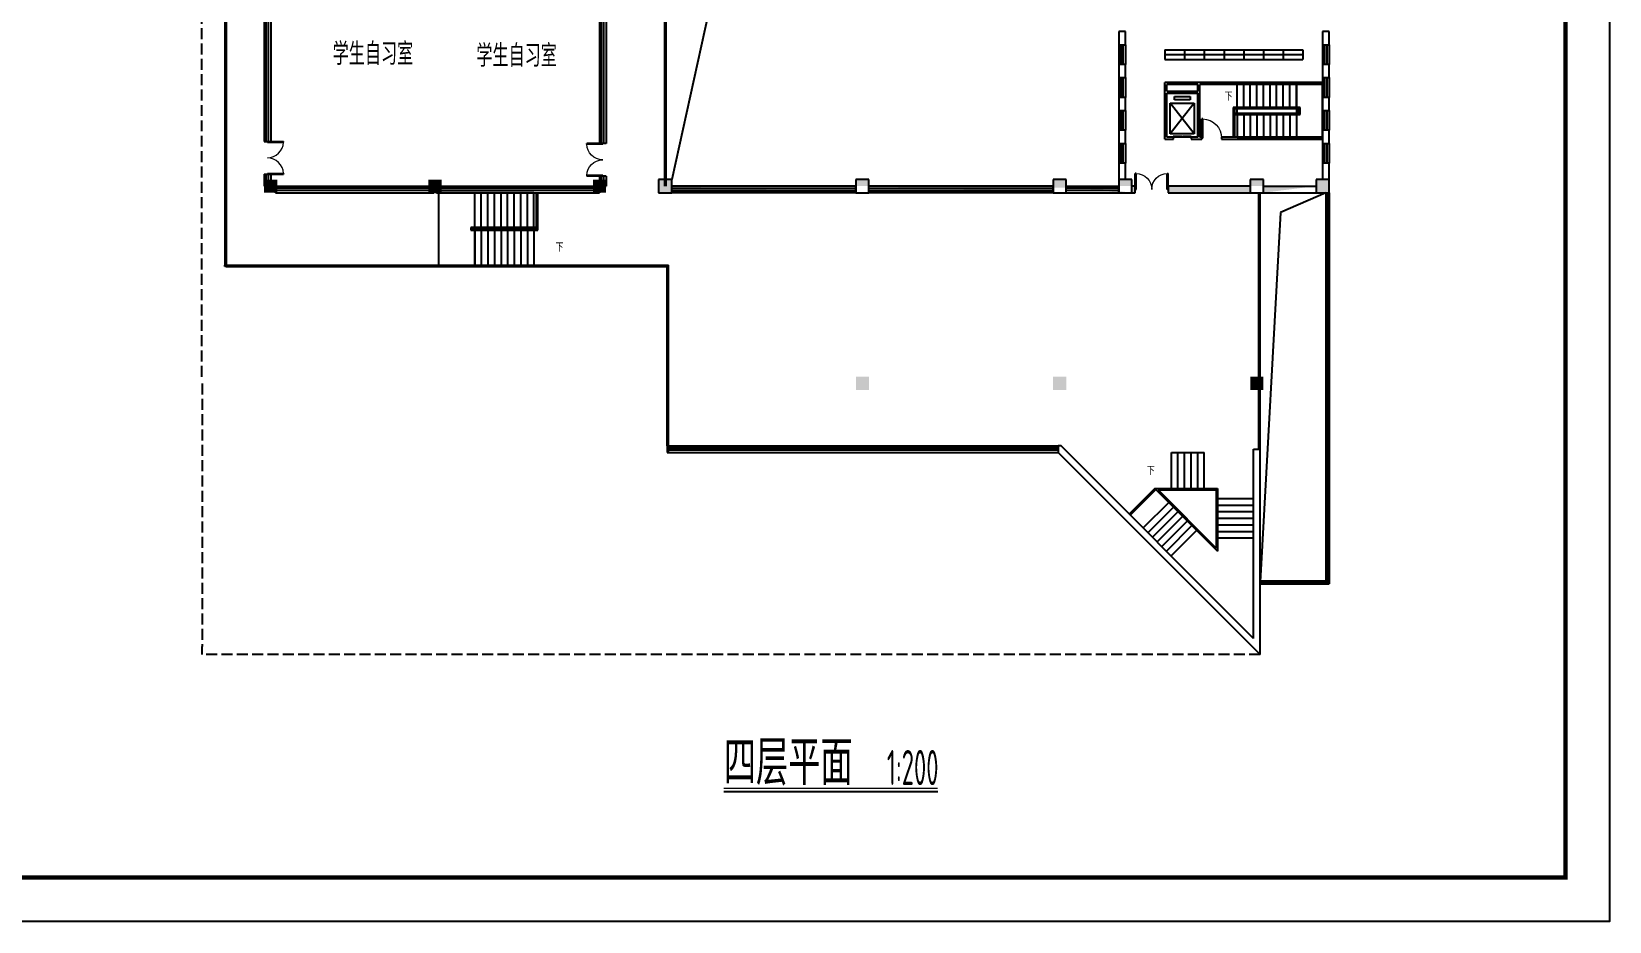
# Model space of a CAD drawing. Extents: x 368934 to 515747, y 80531 to 178176.
# Drawn here: x 405151 to 441151, y 80531 to 100828 of the extents above; entities that cross this region are included whole.
import ezdxf

# ---------------------------------------------------------------- set-up
doc = ezdxf.new("R2010")
doc.units = 0
doc.header["$LTSCALE"] = 1000
doc.header["$MEASUREMENT"] = 0
doc.linetypes.add('DASH', pattern=[0.35, 0.25, -0.1])
doc.layers.get('0').update_dxf_attribs({"linetype": 'CONTINUOUS'})
for name, color, linetype in [('COLUMN', 9, 'CONTINUOUS'), ('HANDRAIL', 2, 'CONTINUOUS'), ('PUB_DIM', 3, 'CONTINUOUS'), ('PUB_TEXT', 253, 'CONTINUOUS'), ('PUB_TITLE', 4, 'CONTINUOUS'), ('STAIR', 2, 'CONTINUOUS'), ('WALL', 254, 'CONTINUOUS'), ('WINDOW', 4, 'CONTINUOUS')]:
    doc.layers.add(name, color=color, linetype=linetype)
doc.styles.add('_TCH_DIM', font='SIMPLEX', dxfattribs={"height": 3.5, "bigfont": 'GBCBIG'})
doc.styles.get("Standard").update_dxf_attribs({"font": 'GBENOR', "bigfont": 'GBCBIG'})

# ---------------------------------------------------------------- blocks, each defined once
blk = doc.blocks.new('$TCHSYS$WIN2D')
for p, q in [((-0.5, 0.5), (0.5, 0.5)), ((0.5, 0.1667), (-0.5, 0.1667)), ((0.5, -0.1667), (-0.5, -0.1667)), ((-0.5, -0.5), (0.5, -0.5))]:
    blk.add_line(p, q)
blk = doc.blocks.new('$DorLib2D$00000002')
for p, q in [((-0.5, 0), (-0.5, 0.4875)), ((-0.475, 0.4875), (-0.5, 0.4875)), ((-0.475, 0), (-0.475, 0.4875)), ((0.475, 0), (0.475, 0.4875)), ((0.475, 0.4875), (0.5, 0.4875)), ((0.5, 0), (0.5, 0.4875)), ((-0.5, 0), (-0.475, 0)), ((0.5, 0), (0.475, 0))]:
    blk.add_line(p, q)
at = {"lineweight": 13}
for centre, start, end in [((-0.4875, 0), 0, 88.53072), ((0.4875, 0), 91.46928, 180)]:
    blk.add_arc(centre, 0.4875, start, end, dxfattribs=at)
blk = doc.blocks.new('$DorLib2D$00000001')
for p, q in [((0.45, 0.975), (0.5, 0.975)), ((0.45, 0), (0.45, 0.975)), ((0.5, 0), (0.5, 0.975)), ((0.5, 0), (0.45, 0))]:
    blk.add_line(p, q)
at = {"lineweight": 13}
blk.add_arc((0.475, 0), 0.975, 91.46928, 180, dxfattribs=at)
blk = doc.blocks.new('$TCHSYS$LDOR22D')
for p, q in [((-0.517, 0.833), (-0.017, 0.833)), ((-0.517, 0.833), (-0.517, 0.667)), ((-0.517, 0.667), (-0.017, 0.667)), ((-0.5, 0.5), (0.5, 0.5)), ((-0.017, 0.833), (-0.017, 0.667)), ((0.017, 0.833), (0.017, 0.667)), ((0.017, 0.833), (0.517, 0.833)), ((0.017, 0.667), (0.517, 0.667)), ((0.517, 0.833), (0.517, 0.667))]:
    blk.add_line(p, q)

msp = doc.modelspace()

# ---------------------------------------------------------------- hatches: boundary and pattern name
at = {"layer": 'WALL'}
h = msp.add_hatch(color=256, dxfattribs=at)
h.dxf.hatch_style = 2
h.paths.add_polyline_path([(410457, 97153), (410757, 97153), (410757, 97453), (410457, 97453)])
h = msp.add_hatch(color=256, dxfattribs=at)
h.dxf.hatch_style = 2
h.paths.add_polyline_path([(410457, 97153), (410757, 97153), (410757, 97453), (410457, 97453)])
h = msp.add_hatch(color=256, dxfattribs=at)
h.dxf.hatch_style = 2
h.paths.add_polyline_path([(410457, 97153), (410757, 97153), (410757, 97453), (410457, 97453)])
for points in [[(414207, 97153), (414507, 97153), (414507, 97453), (414207, 97453)], [(432957, 92653), (433257, 92653), (433257, 92953), (432957, 92953)]]:
    msp.add_hatch(color=256, dxfattribs=at).paths.add_polyline_path(points)
h = msp.add_hatch(color=256, dxfattribs=at)
h.dxf.hatch_style = 2
h.paths.add_polyline_path([(417957, 97153), (418257, 97153), (418257, 97453), (417957, 97453)])
h = msp.add_hatch(color=256, dxfattribs=at)
h.dxf.hatch_style = 2
h.paths.add_polyline_path([(417957, 97153), (418257, 97153), (418257, 97453), (417957, 97453)])
h = msp.add_hatch(color=256, dxfattribs=at)
h.dxf.hatch_style = 2
h.paths.add_polyline_path([(417957, 97153), (418257, 97153), (418257, 97453), (417957, 97453)])
h = msp.add_hatch(color=256, dxfattribs=at)
h.paths.add_polyline_path([(428457, 97153), (428757, 97153), (428757, 97453), (428457, 97453)])
h.paths.add_polyline_path([(423957, 97153), (424257, 97153), (424257, 97453), (423957, 97453)])
h.paths.add_polyline_path([(419457, 97153), (419757, 97153), (419757, 97453), (419457, 97453)])
h.paths.add_polyline_path([(434457, 97153), (434757, 97153), (434757, 97453), (434457, 97453)])
h.paths.add_polyline_path([(429957, 97153), (430257, 97153), (430257, 97453), (429957, 97453)])
h.paths.add_polyline_path([(432957, 97153), (433257, 97153), (433257, 97453), (432957, 97453)])
edge = h.paths.add_edge_path()
edge.add_line((428757, 97153), (428757, 97303))
edge.add_line((429957, 97153), (429957, 97303))
edge.add_line((424257, 97153), (424257, 97303))
edge.add_line((428457, 97153), (428457, 97303))
edge.add_line((433257, 97303), (434457, 97303))
edge.add_line((433257, 97153), (434457, 97153))
edge.add_line((419757, 97153), (419757, 97303))
edge.add_line((423957, 97153), (423957, 97303))
edge.add_line((435682, 97303), (429032, 97303))
edge.add_line((430257, 97153), (430332, 97153))
edge.add_line((430332, 97153), (430332, 97303))
edge.add_line((430332, 97303), (430257, 97303))
edge.add_line((432957, 97303), (431082, 97303))
edge.add_line((431082, 97303), (431082, 97153))
edge.add_line((431082, 97153), (432957, 97153))
h = msp.add_hatch(color=256, dxfattribs=at)
h.paths.add_polyline_path([(428457, 92653), (428757, 92653), (428757, 92953), (428457, 92953)])
h.paths.add_polyline_path([(423957, 92653), (424257, 92653), (424257, 92953), (423957, 92953)])

# ---------------------------------------------------------------- linework, layer by layer
for p, q in [((422100, 108056), (419757, 97453)), ((409557, 95473), (409557, 95503)), ((409587, 95473), (409557, 95473)), ((409587, 95503), (414437, 95503)), ((409587, 95473), (414437, 95473)), ((419652, 95428), (419652, 95473)), ((419682, 95428), (419682, 95503))]:
    msp.add_line(p, q)
at = {"layer": 'COLUMN'}
for p, q in [((419457, 97453), (419457, 97153)), ((419757, 97453), (419457, 97453)), ((419757, 97153), (419757, 97453)), ((423957, 97453), (423957, 97153)), ((424257, 97453), (423957, 97453)), ((424257, 97153), (424257, 97453)), ((428457, 97453), (428457, 97153)), ((428757, 97453), (428457, 97453)), ((428757, 97153), (428757, 97453)), ((429957, 97453), (429957, 97153)), ((430257, 97453), (429957, 97453)), ((430257, 97153), (430257, 97453)), ((432957, 97453), (432957, 97153)), ((433257, 97453), (432957, 97453)), ((433257, 97153), (433257, 97453)), ((434457, 97453), (434457, 97153)), ((434757, 97453), (434457, 97453)), ((434757, 97153), (434757, 97453)), ((419457, 97153), (419757, 97153)), ((423957, 97153), (424257, 97153)), ((428457, 97153), (428757, 97153)), ((429957, 97153), (430257, 97153)), ((432957, 97153), (433257, 97153)), ((434457, 97153), (434757, 97153))]:
    msp.add_line(p, q, dxfattribs=at)
at = {"layer": 'HANDRAIL'}
for p, q in [((431157, 91228), (431907, 91228)), ((430780, 90403), (430196, 89820)), ((430801, 90382), (430217, 89799))]:
    msp.add_line(p, q, dxfattribs=at)
at = {"layer": 'PUB_DIM'}
for points in [[(432566, 99339, 0, 0, 0), (434325, 99339, 0, 0, 0), (434325, 98687, 0, 0, 0), (432807, 98687, 40, 0, 0), (432657, 98687, 0, 0, 0)], [(417031, 95899, 0, 0, 0), (414850, 95899, 0, 0, 0), (414850, 96706, 0, 0, 0), (416522, 96706, 40, 0, 0), (416672, 96706, 0, 0, 0)], [(430793, 90801, 0, 0, 0), (432607, 90801, 0, 0, 0), (432607, 87992, 0, 0, 0), (430615, 89984, 40, 0, 0), (430509, 90090, 0, 0, 0)]]:
    msp.add_lwpolyline(points, format="xyseb", dxfattribs=at)
at = {"layer": 'PUB_DIM', "const_width": 35}
msp.add_lwpolyline([(420943, 83566), (425826, 83566)], dxfattribs=at)
at = {"layer": 'PUB_DIM'}
msp.add_lwpolyline([(420943, 83491), (425826, 83491)], dxfattribs=at)
at = {"layer": 'PUB_TITLE'}
msp.add_lwpolyline([(369151, 80531), (369151, 128531), (441151, 128531), (441151, 80531)], close=True, dxfattribs=at)
at = {"layer": 'PUB_TITLE', "const_width": 100}
msp.add_lwpolyline([(371651, 81531), (440151, 81531), (440151, 127531), (371651, 127531)], close=True, dxfattribs=at)
at = {"layer": 'STAIR'}
for p, q in [((432657, 99098), (432657, 99618)), ((434007, 99618), (432657, 99618)), ((432807, 99098), (432807, 99618)), ((432957, 99098), (432957, 99618)), ((433107, 99098), (433107, 99618)), ((433257, 99098), (433257, 99618)), ((433407, 99098), (433407, 99618)), ((433557, 99098), (433557, 99618)), ((433707, 99098), (433707, 99618)), ((433857, 99098), (433857, 99618)), ((434007, 99618), (434007, 99098)), ((434607, 99618), (434007, 99618)), ((434007, 99098), (434007, 99618)), ((434607, 98418), (434607, 99618)), ((431129, 98494), (431129, 99194)), ((431679, 99194), (431129, 98494)), ((431679, 98494), (431129, 99194)), ((431129, 99194), (431679, 99194)), ((431228, 99271), (431228, 99347)), ((431228, 99347), (431581, 99347)), ((431581, 99271), (431228, 99271)), ((431581, 99347), (431581, 99271)), ((431679, 99194), (431679, 98494)), ((432567, 99098), (432567, 98418)), ((434097, 99098), (432567, 99098)), ((432597, 99068), (432597, 98418)), ((434067, 99068), (432597, 99068)), ((432657, 98968), (432657, 99068)), ((434007, 99068), (432657, 99068)), ((434007, 99068), (434007, 98968)), ((434067, 98968), (434067, 99068)), ((434097, 98938), (434097, 99098)), ((432597, 98968), (432597, 98938)), ((432597, 98968), (434067, 98968)), ((432597, 98938), (434097, 98938)), ((432657, 98968), (434007, 98968)), ((432657, 98938), (432657, 98418)), ((432807, 98938), (432807, 98418)), ((432957, 98938), (432957, 98418)), ((433107, 98938), (433107, 98418)), ((433257, 98938), (433257, 98418)), ((433407, 98938), (433407, 98418)), ((433557, 98938), (433557, 98418)), ((433707, 98938), (433707, 98418)), ((433857, 98938), (433857, 98418)), ((434007, 98938), (434007, 98418)), ((434007, 98938), (434007, 98418)), ((431679, 98494), (431129, 98494)), ((432597, 98418), (432567, 98418)), ((432657, 98418), (434007, 98418)), ((434007, 98418), (434607, 98418)), ((414437, 97153), (414437, 95503)), ((415262, 97153), (414437, 97153)), ((415262, 96361), (415262, 97153)), ((415262, 96361), (415262, 97153)), ((416612, 97153), (415262, 97153)), ((415412, 96361), (415412, 97153)), ((415562, 96361), (415562, 97153)), ((415712, 96361), (415712, 97153)), ((415862, 96361), (415862, 97153)), ((416012, 96361), (416012, 97153)), ((416162, 96361), (416162, 97153)), ((416312, 96361), (416312, 97153)), ((416462, 96361), (416462, 97153)), ((416612, 96361), (416612, 97153)), ((416672, 97153), (416702, 97153)), ((416672, 96326), (416672, 97153)), ((416702, 96296), (416702, 97153)), ((415172, 96361), (415172, 96296)), ((416672, 96361), (415172, 96361)), ((415172, 96296), (416702, 96296)), ((415202, 96331), (415202, 96326)), ((416672, 96331), (415202, 96331)), ((415202, 96326), (416672, 96326)), ((415262, 96326), (415262, 96331)), ((415262, 96328), (415262, 96331)), ((415262, 96328), (415262, 96326)), ((415262, 96328), (416612, 96328)), ((416612, 96328), (415262, 96328)), ((415262, 95503), (415262, 96296)), ((415262, 96296), (415262, 95503)), ((415412, 96328), (415412, 96331)), ((415412, 96328), (415412, 96326)), ((415412, 96296), (415412, 95503)), ((415562, 96328), (415562, 96331)), ((415562, 96328), (415562, 96326)), ((415562, 96296), (415562, 95503)), ((415712, 96328), (415712, 96331)), ((415712, 96328), (415712, 96326)), ((415712, 96296), (415712, 95503)), ((415862, 96328), (415862, 96331)), ((415862, 96328), (415862, 96326)), ((415862, 96296), (415862, 95503)), ((416012, 96328), (416012, 96331)), ((416012, 96328), (416012, 96326)), ((416012, 96296), (416012, 95503)), ((416162, 96328), (416162, 96331)), ((416162, 96328), (416162, 96326)), ((416162, 96296), (416162, 95503)), ((416312, 96328), (416312, 96331)), ((416312, 96328), (416312, 96326)), ((416312, 96296), (416312, 95503)), ((416462, 96328), (416462, 96331)), ((416462, 96328), (416462, 96326)), ((416462, 96296), (416462, 95503)), ((416612, 96328), (416612, 96331)), ((416612, 96328), (416612, 96328)), ((416612, 96328), (416612, 96326)), ((416612, 96296), (416612, 95503)), ((416672, 96331), (416672, 96361)), ((414437, 95503), (415262, 95503)), ((415262, 95503), (416612, 95503)), ((431157, 90403), (431157, 91228)), ((431307, 90403), (431307, 91228)), ((431457, 90403), (431457, 91228)), ((431607, 90403), (431607, 91228)), ((431757, 90403), (431757, 91228)), ((431907, 90403), (431907, 91228)), ((430780, 90403), (432207, 88976)), ((430780, 90403), (432207, 90403)), ((430852, 90373), (432177, 89048)), ((430852, 90373), (432177, 90373)), ((432177, 90373), (432177, 89048)), ((432207, 90403), (432207, 88976)), ((431095, 90088), (430512, 89505)), ((432207, 90178), (433032, 90178)), ((432207, 90028), (433032, 90028)), ((431201, 89982), (430618, 89398)), ((431307, 89876), (430724, 89292)), ((431413, 89770), (430830, 89186)), ((431519, 89664), (430936, 89080)), ((432207, 89878), (433032, 89878)), ((432207, 89728), (433032, 89728)), ((431625, 89558), (431042, 88974)), ((431731, 89451), (431148, 88868)), ((432207, 89578), (433032, 89578)), ((432207, 89428), (433032, 89428)), ((432207, 89278), (433032, 89278))]:
    msp.add_line(p, q, dxfattribs=at)
at = {"layer": 'WALL', "linetype": 'DASH'}
for p, q in [((409032, 92953), (409032, 117103)), ((409046, 92803), (409046, 86803)), ((409046, 86622), (409046, 86803)), ((433182, 86622), (409046, 86622))]:
    msp.add_line(p, q, dxfattribs=at)
at = {"layer": 'WALL'}
for p, q in [((409557, 115453), (409557, 95503)), ((409587, 115453), (409587, 95503)), ((419592, 110584), (419592, 97303)), ((419622, 110584), (419622, 97303)), ((430107, 100828), (429957, 100828)), ((429957, 100828), (429957, 100528)), ((430107, 100528), (430107, 100828)), ((434757, 100828), (434607, 100828)), ((434607, 100828), (434607, 100528)), ((434757, 100528), (434757, 100828)), ((429957, 100528), (430107, 100528)), ((434607, 100528), (434757, 100528)), ((431007, 100413), (431007, 100193)), ((431007, 100413), (434157, 100413)), ((431007, 100303), (434157, 100303)), ((431007, 100193), (434157, 100193)), ((431457, 100413), (431457, 100193)), ((431907, 100413), (431907, 100193)), ((432357, 100413), (432357, 100193)), ((432807, 100413), (432807, 100193)), ((433257, 100413), (433257, 100193)), ((433707, 100413), (433707, 100193)), ((434157, 100413), (434157, 100193)), ((430107, 100078), (429957, 100078)), ((429957, 100078), (429957, 99778)), ((429957, 99778), (430107, 99778)), ((430107, 99778), (430107, 100078)), ((434757, 100078), (434607, 100078)), ((434607, 100078), (434607, 99778)), ((434607, 99778), (434757, 99778)), ((434757, 99778), (434757, 100078)), ((431779, 99663), (431007, 99663)), ((431007, 99641), (431007, 99663)), ((431007, 99596), (431007, 99641)), ((431007, 99641), (431007, 99641)), ((431007, 99446), (431007, 99596)), ((431007, 99596), (431007, 99596)), ((431007, 98373), (431007, 99446)), ((431052, 99468), (431052, 99618)), ((431757, 99618), (431052, 99618)), ((431052, 99618), (431052, 99618)), ((431052, 99468), (431757, 99468)), ((431052, 98418), (431052, 99423)), ((431052, 99423), (431757, 99423)), ((431757, 99468), (431757, 99618)), ((431757, 98418), (431757, 99423)), ((434607, 99663), (431779, 99663)), ((434607, 99618), (431802, 99618)), ((431802, 99446), (431802, 99618)), ((431802, 98418), (431802, 99446)), ((434607, 99618), (434607, 99663)), ((430107, 99328), (429957, 99328)), ((429957, 99328), (429957, 99028)), ((429957, 99028), (430107, 99028)), ((430107, 99028), (430107, 99328)), ((434757, 99328), (434607, 99328)), ((434607, 99328), (434607, 99028)), ((434607, 99028), (434757, 99028)), ((434757, 99028), (434757, 99328)), ((430107, 98578), (429957, 98578)), ((429957, 98578), (429957, 98278)), ((430107, 98278), (430107, 98578)), ((431007, 98373), (431204, 98373)), ((431204, 98418), (431052, 98418)), ((431204, 98373), (431204, 98418)), ((431604, 98418), (431604, 98373)), ((431757, 98418), (431604, 98418)), ((431604, 98373), (431779, 98373)), ((431779, 98373), (431852, 98373)), ((431852, 98418), (431802, 98418)), ((431852, 98373), (431852, 98418)), ((432302, 98418), (432302, 98373)), ((434607, 98418), (432302, 98418)), ((432302, 98373), (434607, 98373)), ((434607, 98578), (434607, 98396)), ((434757, 98578), (434607, 98578)), ((434607, 98396), (434607, 98278)), ((434757, 98396), (434757, 98578)), ((434757, 98278), (434757, 98396)), ((429957, 98278), (430107, 98278)), ((434607, 98278), (434757, 98278)), ((429957, 97828), (429957, 97453)), ((430107, 97828), (429957, 97828)), ((430107, 97453), (430107, 97828)), ((434607, 97828), (434607, 97453)), ((434757, 97828), (434607, 97828)), ((434757, 97453), (434757, 97828)), ((410607, 97303), (410457, 97303)), ((410457, 97303), (410607, 97303)), ((410717, 97303), (410717, 97153)), ((410717, 97153), (410717, 97303)), ((414287, 97303), (414287, 97153)), ((414362, 97303), (414287, 97303)), ((414467, 97303), (414357, 97303)), ((414467, 97153), (414467, 97303)), ((418107, 97303), (418107, 97153)), ((418107, 97153), (418107, 97303)), ((418257, 97303), (418107, 97303)), ((418107, 97303), (418257, 97303)), ((419757, 97153), (419757, 97303)), ((423957, 97153), (423957, 97303)), ((424257, 97153), (424257, 97303)), ((428457, 97153), (428457, 97303)), ((428757, 97153), (428757, 97303)), ((429957, 97153), (429957, 97303)), ((430332, 97303), (430257, 97303)), ((430332, 97153), (430332, 97303)), ((431082, 97303), (431082, 97153)), ((432957, 97303), (431082, 97303)), ((433257, 97303), (434457, 97303)), ((414287, 97153), (414327, 97153)), ((414387, 97156), (414327, 97156)), ((414327, 97153), (414327, 97156)), ((414387, 97153), (414387, 97156)), ((414387, 97153), (414467, 97153)), ((430257, 97153), (430332, 97153)), ((431082, 97153), (432957, 97153)), ((433152, 91303), (433152, 97153)), ((433182, 91303), (433182, 97153)), ((433257, 97153), (434457, 97153)), ((434682, 97153), (433644, 96702)), ((433644, 96702), (433182, 88278)), ((414437, 95503), (419682, 95503)), ((414437, 95473), (419652, 95473)), ((415857, 95503), (419607, 95503)), ((419652, 91378), (419652, 95428)), ((419682, 91378), (419682, 95428)), ((419652, 91378), (419652, 91228)), ((419682, 91378), (419652, 91378)), ((419652, 91228), (419682, 91228)), ((419682, 91228), (419682, 91378)), ((428576, 91378), (428576, 91228)), ((428638, 91378), (428576, 91378)), ((433182, 86622), (428576, 91228)), ((433032, 86984), (428638, 91378)), ((433032, 91303), (433182, 91303)), ((433032, 88303), (433032, 91303)), ((433182, 88303), (433182, 91303)), ((433032, 86984), (433032, 88303)), ((433182, 86622), (433182, 88303))]:
    msp.add_line(p, q, dxfattribs=at)
at = {"layer": 'WINDOW'}
for p, q in [((410457, 98323), (410557, 98323)), ((418257, 98278), (418171, 98278)), ((410457, 97573), (410607, 97573)), ((418257, 97528), (418157, 97528))]:
    msp.add_line(p, q, dxfattribs=at)
at = {"layer": 'WINDOW', "color": 4}
for p, q in [((434682, 97153), (434682, 88303)), ((434707, 97153), (434707, 88278)), ((434732, 97153), (434732, 88253)), ((434757, 97153), (434757, 88228)), ((433182, 88303), (434682, 88303)), ((433182, 88278), (434707, 88278)), ((433182, 88253), (434732, 88253)), ((433182, 88228), (434757, 88228))]:
    msp.add_line(p, q, dxfattribs=at)

# ---------------------------------------------------------------- block references
at = {"layer": 'WINDOW'}
for name, p, xscale, yscale, zscale, rotation in [('$TCHSYS$WIN2D', (410532, 100363), 4080, 150, 4080, 270), ('$TCHSYS$WIN2D', (418182, 100341), 4125.000000001572, 150, 4125.000000001586, 270), ('$TCHSYS$WIN2D', (430032, 100303), 450, 150, 450, 270), ('$TCHSYS$WIN2D', (434682, 100303), 450, 150, 450, 270), ('$TCHSYS$WIN2D', (430032, 99553), 450, 150, 450, 270), ('$TCHSYS$WIN2D', (434682, 99553), 450, 150, 450, 270), ('$TCHSYS$WIN2D', (430032, 98803), 450, 150, 450, 270), ('$TCHSYS$WIN2D', (434682, 98803), 450, 150, 450, 270), ('$DorLib2D$00000002', (410532, 97948), 750, 750, 750, 270), ('$TCHSYS$LDOR22D', (431404, 98396), 400, -45, 400, 180), ('$DorLib2D$00000002', (418182, 97903), 750, -750, 750, 270), ('$TCHSYS$WIN2D', (430032, 98053), 450, 150, 450, 270), ('$TCHSYS$WIN2D', (434682, 98053), 450, 150, 450, 270), ('$TCHSYS$WIN2D', (410532, 97438), 270.0000000010478, 150, 270.0000000010623, 270), ('$TCHSYS$WIN2D', (416287, 97228), 3640.004526852514, 150, 3640.004526852485, 359.9999999999982), ('$TCHSYS$WIN2D', (418182, 97416), 224.9999999994761, 150, 224.9999999994761, 270), ('$TCHSYS$WIN2D', (421857, 97228), 4200.000000000815, 150, 4200.000000000801, 180), ('$TCHSYS$WIN2D', (426357, 97228), 4200.000000000815, 150, 4200.000000000801, 180)]:
    msp.add_blockref(name, p, dxfattribs=dict(at, xscale=xscale, yscale=yscale, zscale=zscale, rotation=rotation))
for name, p, xscale, yscale, zscale in [('$DorLib2D$00000001', (432077, 98396), -450, 450, -450), ('$DorLib2D$00000002', (430707, 97228), -750, 750, -750), ('$TCHSYS$WIN2D', (412179, 97228), 2925.000000007916, -150, 2925.000000007931), ('$TCHSYS$WIN2D', (413964, 97228), 645.0000000046566, -150, 645.0000000047002), ('$TCHSYS$WIN2D', (429357, 97228), 1200.000000003143, -150, 1200.000000003158), ('$TCHSYS$WIN2D', (424129, 91303), 8893.93398282223, -150, 8893.933982822215)]:
    msp.add_blockref(name, p, dxfattribs=dict(at, xscale=xscale, yscale=yscale, zscale=zscale))

# ---------------------------------------------------------------- texts
at = {"layer": 'PUB_DIM', "style": '_TCH_DIM'}
for p in [(432371, 99251), (417106, 95811), (430599, 90713)]:
    msp.add_text('下', height=179, dxfattribs=at).set_placement(p)
at = {"layer": 'PUB_TEXT'}
for s, height, p in [('学生自习室', 510.6, (412021, 100065)), ('学生自习室', 510.6, (415299, 100023)), ('四层平面', 1021.3, (420943, 83641))]:
    msp.add_text(s, height=height, dxfattribs=at).set_placement(p)
at = {"layer": 'PUB_TEXT', "width": 0.6}
msp.add_text('1:200', height=800, dxfattribs=at).set_placement((424666, 83641))

doc.saveas('drawing.dxf')
